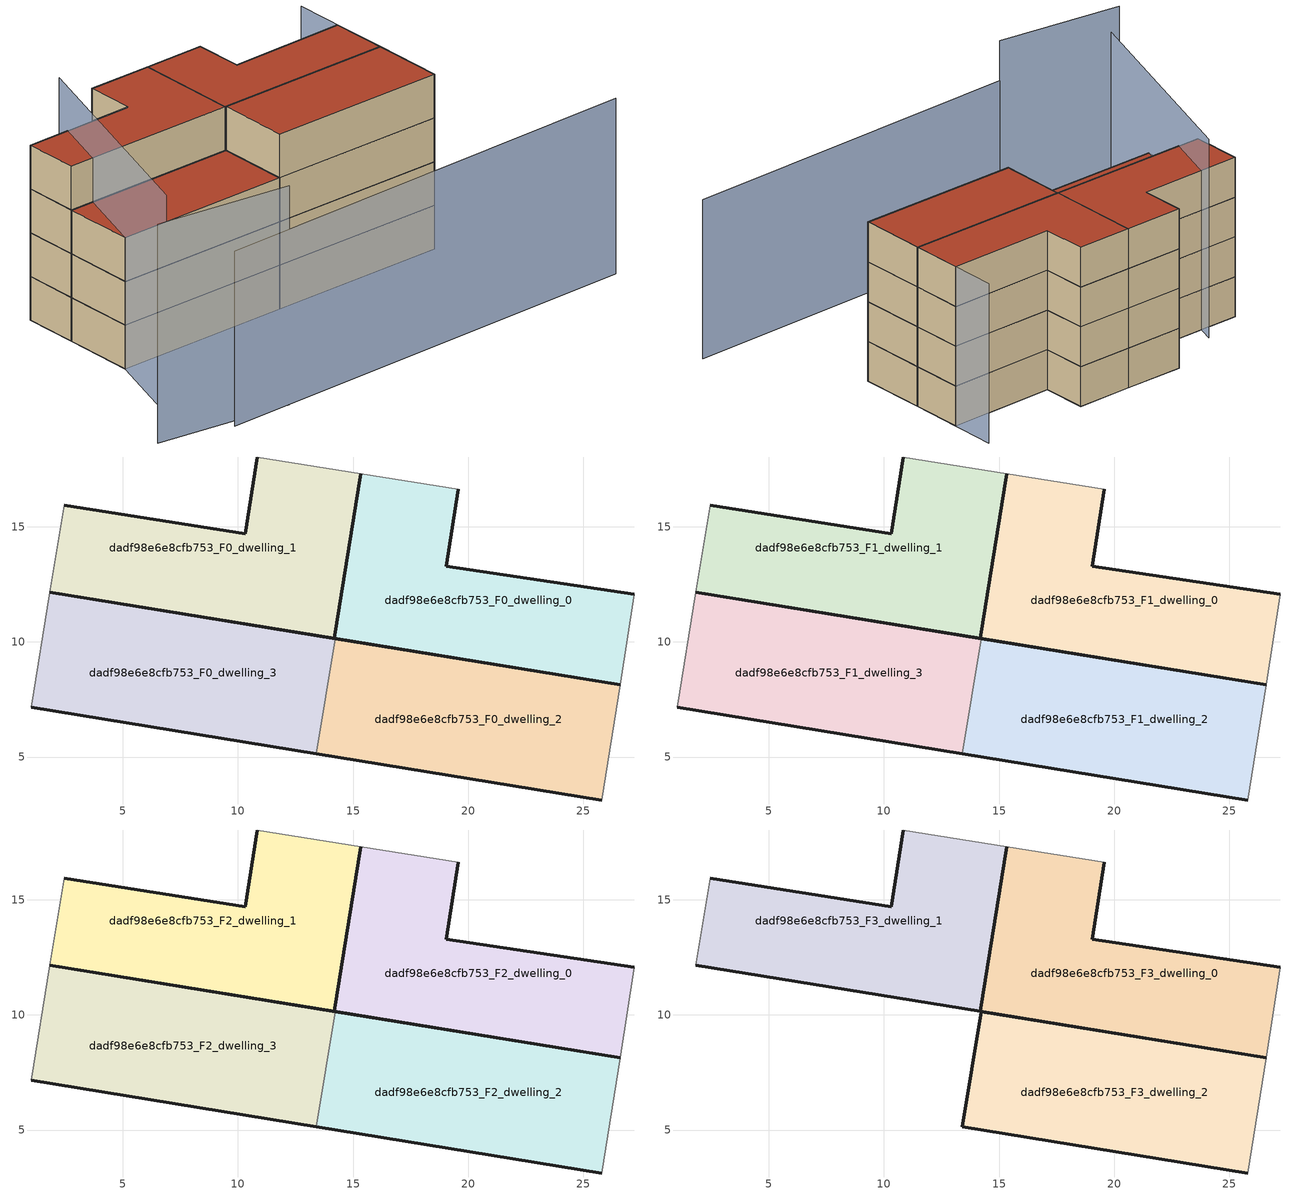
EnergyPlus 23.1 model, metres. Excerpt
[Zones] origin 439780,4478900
dadf98e6e8cfb753_F0_dwelling_0
 floor ground (EU_floor_Construction): 26.59,8.14 27.21,12.06 19.05,13.28 19.56,16.64 15.33,17.31 14.17,10.16 z0
 wall outside (EU_wall_Construction): 26.59,8.14 14.17,10.16 15.33,17.31 / 19.56,16.64 19.05,13.28 27.21,12.06 z0:3
 wall adiabatic (EU_wall_Construction): 27.21,12.06 26.59,8.14 / 15.33,17.31 19.56,16.64 z0:3
dadf98e6e8cfb753_F0_dwelling_1
 floor ground (EU_floor_Construction): 14.17,10.16 15.33,17.31 10.83,18.03 10.31,14.7 2.45,15.94 1.83,12.16 z0
 wall outside (EU_wall_Construction): 2.45,15.94 10.31,14.7 10.83,18.03 / 15.33,17.31 14.17,10.16 1.83,12.16 z0:3
 wall adiabatic (EU_wall_Construction): 1.83,12.16 2.45,15.94 / 10.83,18.03 15.33,17.31 z0:3
dadf98e6e8cfb753_F0_dwelling_2
 floor ground (EU_floor_Construction): 25.81,3.13 26.59,8.14 14.22,10.15 13.41,5.14 z0
 wall outside (EU_wall_Construction): 25.81,3.13 13.41,5.14 / 14.22,10.15 26.59,8.14 z0:3
 wall adiabatic (EU_wall_Construction): 26.59,8.14 25.81,3.13 z0:3
 wall to dadf98e6e8cfb753_F0_dwelling_3 (EU_wall_Construction): 13.41,5.14 14.22,10.15 z0:3
dadf98e6e8cfb753_F0_dwelling_3
 floor ground (EU_floor_Construction): 13.41,5.14 14.22,10.15 1.83,12.16 1.02,7.15 z0
 wall outside (EU_wall_Construction): 13.41,5.14 1.02,7.15 / 1.83,12.16 14.22,10.15 z0:3
 wall adiabatic (EU_wall_Construction): 1.02,7.15 1.83,12.16 z0:3
dadf98e6e8cfb753_F1_dwelling_0
 floor to dadf98e6e8cfb753_F0_dwelling_0 (EU_floor_Construction): 26.59,8.14 27.21,12.06 19.05,13.28 19.56,16.64 15.33,17.31 14.17,10.16 z3
 wall outside (EU_wall_Construction): 26.59,8.14 14.17,10.16 15.33,17.31 / 19.56,16.64 19.05,13.28 27.21,12.06 z3:6
 wall adiabatic (EU_wall_Construction): 27.21,12.06 26.59,8.14 / 15.33,17.31 19.56,16.64 z3:6
dadf98e6e8cfb753_F1_dwelling_1
 floor to dadf98e6e8cfb753_F0_dwelling_1 (EU_floor_Construction): 14.17,10.16 15.33,17.31 10.83,18.03 10.31,14.7 2.45,15.94 1.83,12.16 z3
 wall outside (EU_wall_Construction): 2.45,15.94 10.31,14.7 10.83,18.03 / 15.33,17.31 14.17,10.16 1.83,12.16 z3:6
 wall adiabatic (EU_wall_Construction): 1.83,12.16 2.45,15.94 / 10.83,18.03 15.33,17.31 z3:6
dadf98e6e8cfb753_F1_dwelling_2
 floor to dadf98e6e8cfb753_F0_dwelling_2 (EU_floor_Construction): 25.81,3.13 26.59,8.14 14.22,10.15 13.41,5.14 z3
 wall outside (EU_wall_Construction): 25.81,3.13 13.41,5.14 / 14.22,10.15 26.59,8.14 z3:6
 wall adiabatic (EU_wall_Construction): 26.59,8.14 25.81,3.13 z3:6
 wall to dadf98e6e8cfb753_F1_dwelling_3 (EU_wall_Construction): 13.41,5.14 14.22,10.15 z3:6
dadf98e6e8cfb753_F1_dwelling_3
 floor to dadf98e6e8cfb753_F0_dwelling_3 (EU_floor_Construction): 13.41,5.14 14.22,10.15 1.83,12.16 1.02,7.15 z3
 wall outside (EU_wall_Construction): 13.41,5.14 1.02,7.15 / 1.83,12.16 14.22,10.15 z3:6
 wall adiabatic (EU_wall_Construction): 1.02,7.15 1.83,12.16 z3:6
dadf98e6e8cfb753_F2_dwelling_0
 floor to dadf98e6e8cfb753_F1_dwelling_0 (EU_floor_Construction): 26.59,8.14 27.21,12.06 19.05,13.28 19.56,16.64 15.33,17.31 14.17,10.16 z6
 wall outside (EU_wall_Construction): 26.59,8.14 14.17,10.16 15.33,17.31 / 19.56,16.64 19.05,13.28 27.21,12.06 z6:9
 wall adiabatic (EU_wall_Construction): 27.21,12.06 26.59,8.14 / 15.33,17.31 19.56,16.64 z6:9
dadf98e6e8cfb753_F2_dwelling_1
 floor to dadf98e6e8cfb753_F1_dwelling_1 (EU_floor_Construction): 14.17,10.16 15.33,17.31 10.83,18.03 10.31,14.7 2.45,15.94 1.83,12.16 z6
 wall outside (EU_wall_Construction): 2.45,15.94 10.31,14.7 10.83,18.03 / 15.33,17.31 14.17,10.16 1.83,12.16 z6:9
 wall adiabatic (EU_wall_Construction): 1.83,12.16 2.45,15.94 / 10.83,18.03 15.33,17.31 z6:9
dadf98e6e8cfb753_F2_dwelling_2
 floor to dadf98e6e8cfb753_F1_dwelling_2 (EU_floor_Construction): 25.81,3.13 26.59,8.14 14.22,10.15 13.41,5.14 z6
 wall outside (EU_wall_Construction): 25.81,3.13 13.41,5.14 / 14.22,10.15 26.59,8.14 z6:9
 wall adiabatic (EU_wall_Construction): 26.59,8.14 25.81,3.13 z6:9
 wall to dadf98e6e8cfb753_F2_dwelling_3 (EU_wall_Construction): 13.41,5.14 14.22,10.15 z6:9
dadf98e6e8cfb753_F2_dwelling_3
 floor to dadf98e6e8cfb753_F1_dwelling_3 (EU_floor_Construction): 13.41,5.14 14.22,10.15 1.83,12.16 1.02,7.15 z6
 wall outside (EU_wall_Construction): 13.41,5.14 1.02,7.15 / 1.83,12.16 14.22,10.15 z6:9
 wall adiabatic (EU_wall_Construction): 1.02,7.15 1.83,12.16 z6:9
 roof outside (EU_roof_Construction): 14.22,10.15 13.41,5.14 1.02,7.15 1.83,12.16 z9
dadf98e6e8cfb753_F3_dwelling_0
 floor to dadf98e6e8cfb753_F2_dwelling_0 (EU_floor_Construction): 26.59,8.14 27.21,12.06 19.05,13.28 19.56,16.64 15.33,17.31 14.17,10.16 z9
 wall outside (EU_wall_Construction): 26.59,8.14 14.17,10.16 15.33,17.31 / 19.56,16.64 19.05,13.28 27.21,12.06 z9:12
 wall adiabatic (EU_wall_Construction): 27.21,12.06 26.59,8.14 / 15.33,17.31 19.56,16.64 z9:12
 roof outside (EU_roof_Construction): 27.21,12.06 26.59,8.14 14.17,10.16 15.33,17.31 19.56,16.64 19.05,13.28 z12
dadf98e6e8cfb753_F3_dwelling_1
 floor to dadf98e6e8cfb753_F2_dwelling_1 (EU_floor_Construction): 14.17,10.16 15.33,17.31 10.83,18.03 10.31,14.7 2.45,15.94 1.83,12.16 z9
 wall outside (EU_wall_Construction): 2.45,15.94 10.31,14.7 10.83,18.03 / 15.33,17.31 14.17,10.16 1.83,12.16 z9:12
 wall adiabatic (EU_wall_Construction): 1.83,12.16 2.45,15.94 / 10.83,18.03 15.33,17.31 z9:12
 roof outside (EU_roof_Construction): 15.33,17.31 14.17,10.16 1.83,12.16 2.45,15.94 10.31,14.7 10.83,18.03 z12
dadf98e6e8cfb753_F3_dwelling_2
 floor to dadf98e6e8cfb753_F2_dwelling_2 (EU_floor_Construction): 25.81,3.13 26.59,8.14 14.22,10.15 13.41,5.14 z9
 wall outside (EU_wall_Construction): 25.81,3.13 13.41,5.14 14.22,10.15 26.59,8.14 z9:12
 wall adiabatic (EU_wall_Construction): 26.59,8.14 25.81,3.13 z9:12
 roof outside (EU_roof_Construction): 26.59,8.14 25.81,3.13 13.41,5.14 14.22,10.15 z12
shading: -0.71,-3.01 30.36,-7.54 / 25.76,3.13 27.75,15.4 z0:12; -5.49,-0.85 3.72,-3.66 / 6.08,16.64 -2.11,1.29 z0:15
[Building]
EU S2 Campaign: North Axis=0; Terrain=City; Solar Distribution=FullExterior
[Site:Location]
Madrid: Latitude=40.5; Longitude=-3.5; Time Zone=1; Elevation=609
[SizingPeriod:WeatherFileDays]
AnnualSizingPeriod: Begin Month=1; Begin Day of Month=1; End Month=12; End Day of Month=31; Day of Week for Start Day=Monday; Use Weather File Daylight Saving Period=No; Use Weather File Rain and Snow Indicators=No
[MATERIAL]
EU_InternalMass_Material: Roughness=MediumRough; Thickness=0.1; Conductivity=1; Density=1800; Specific Heat=900; Thermal Absorptance=0.9; Solar Absorptance=0.7; Visible Absorptance=0.7
[MATERIAL:NOMASS] Roughness=MediumRough; Thermal Absorptance=0.9; Solar Absorptance=0.7; Visible Absorptance=0.7
Name | Thermal Resistance
EU_wall_NoMass | 0.459673
EU_roof_NoMass | 0.495815
EU_floor_NoMass | 0.788942
[CONSTRUCTION]
EU_wall_Construction: EU_wall_NoMass
EU_roof_Construction: EU_roof_NoMass
EU_floor_Construction: EU_floor_NoMass
EU_InternalMass_Construction: EU_InternalMass_Material
[ZONE] Type=1; Multiplier=1; Ceiling Height=autocalculate; Floor Area=autocalculate; Part of Total Floor Area=Yes
Name | Volume
dadf98e6e8cfb753_F0_dwelling_0 | 190.776
dadf98e6e8cfb753_F1_dwelling_0; dadf98e6e8cfb753_F2_dwelling_0; dadf98e6e8cfb753_F3_dwelling_0; dadf98e6e8cfb753_F0_dwelling_1; dadf98e6e8cfb753_F1_dwelling_1; dadf98e6e8cfb753_F2_dwelling_1; dadf98e6e8cfb753_F3_dwelling_1 | 190.775
dadf98e6e8cfb753_F0_dwelling_2; dadf98e6e8cfb753_F1_dwelling_2; dadf98e6e8cfb753_F2_dwelling_2; dadf98e6e8cfb753_F3_dwelling_2 | 190.804
dadf98e6e8cfb753_F0_dwelling_3; dadf98e6e8cfb753_F1_dwelling_3; dadf98e6e8cfb753_F2_dwelling_3 | 190.798
[INTERNALMASS] Construction=EU_InternalMass_Construction
Name | Zone or ZoneList | Surface Area
dadf98e6e8cfb753_F0_dwelling_0_EU_InternalMass | dadf98e6e8cfb753_F0_dwelling_0 | 63.592
dadf98e6e8cfb753_F0_dwelling_1_EU_InternalMass | dadf98e6e8cfb753_F0_dwelling_1 | 63.5924
dadf98e6e8cfb753_F0_dwelling_2_EU_InternalMass | dadf98e6e8cfb753_F0_dwelling_2 | 63.6003
dadf98e6e8cfb753_F0_dwelling_3_EU_InternalMass | dadf98e6e8cfb753_F0_dwelling_3 | 63.5989
dadf98e6e8cfb753_F1_dwelling_0_EU_InternalMass | dadf98e6e8cfb753_F1_dwelling_0 | 63.592
dadf98e6e8cfb753_F1_dwelling_1_EU_InternalMass | dadf98e6e8cfb753_F1_dwelling_1 | 63.5924
dadf98e6e8cfb753_F1_dwelling_2_EU_InternalMass | dadf98e6e8cfb753_F1_dwelling_2 | 63.6003
dadf98e6e8cfb753_F1_dwelling_3_EU_InternalMass | dadf98e6e8cfb753_F1_dwelling_3 | 63.5989
dadf98e6e8cfb753_F2_dwelling_0_EU_InternalMass | dadf98e6e8cfb753_F2_dwelling_0 | 63.592
dadf98e6e8cfb753_F2_dwelling_1_EU_InternalMass | dadf98e6e8cfb753_F2_dwelling_1 | 63.5924
dadf98e6e8cfb753_F2_dwelling_2_EU_InternalMass | dadf98e6e8cfb753_F2_dwelling_2 | 63.6003
dadf98e6e8cfb753_F2_dwelling_3_EU_InternalMass | dadf98e6e8cfb753_F2_dwelling_3 | 63.5989
dadf98e6e8cfb753_F3_dwelling_0_EU_InternalMass | dadf98e6e8cfb753_F3_dwelling_0 | 84.7969
dadf98e6e8cfb753_F3_dwelling_1_EU_InternalMass | dadf98e6e8cfb753_F3_dwelling_1 | 84.7965
dadf98e6e8cfb753_F3_dwelling_2_EU_InternalMass | dadf98e6e8cfb753_F3_dwelling_2 | 84.796
[OTHEREQUIPMENT] Fuel Type=Electricity; Design Level Calculation Method=Watts/Area; Power per Zone Floor Area=1; Fraction Latent=0; Fraction Radiant=0; Fraction Lost=0; Carbon Dioxide Generation Rate=0; EndUse Subcategory=EU_Step8_InternalGains
Name | Zone or ZoneList or Space or SpaceList | Schedule
EU_Step8_InternalGain_dadf98e6e8cfb753_F0_dwelling_0_f000 | dadf98e6e8cfb753_F0_dwelling_0 | EU_Step8_GainSchedule_dadf98e6e8cfb753_F0_dwelling_0_f000
EU_Step8_InternalGain_dadf98e6e8cfb753_F0_dwelling_1_f000 | dadf98e6e8cfb753_F0_dwelling_1 | EU_Step8_GainSchedule_dadf98e6e8cfb753_F0_dwelling_1_f000
EU_Step8_InternalGain_dadf98e6e8cfb753_F0_dwelling_2_f000 | dadf98e6e8cfb753_F0_dwelling_2 | EU_Step8_GainSchedule_dadf98e6e8cfb753_F0_dwelling_2_f000
EU_Step8_InternalGain_dadf98e6e8cfb753_F0_dwelling_3_f000 | dadf98e6e8cfb753_F0_dwelling_3 | EU_Step8_GainSchedule_dadf98e6e8cfb753_F0_dwelling_3_f000
EU_Step8_InternalGain_dadf98e6e8cfb753_F1_dwelling_0_f000 | dadf98e6e8cfb753_F1_dwelling_0 | EU_Step8_GainSchedule_dadf98e6e8cfb753_F1_dwelling_0_f000
EU_Step8_InternalGain_dadf98e6e8cfb753_F1_dwelling_1_f000 | dadf98e6e8cfb753_F1_dwelling_1 | EU_Step8_GainSchedule_dadf98e6e8cfb753_F1_dwelling_1_f000
EU_Step8_InternalGain_dadf98e6e8cfb753_F1_dwelling_2_f000 | dadf98e6e8cfb753_F1_dwelling_2 | EU_Step8_GainSchedule_dadf98e6e8cfb753_F1_dwelling_2_f000
EU_Step8_InternalGain_dadf98e6e8cfb753_F1_dwelling_3_f000 | dadf98e6e8cfb753_F1_dwelling_3 | EU_Step8_GainSchedule_dadf98e6e8cfb753_F1_dwelling_3_f000
EU_Step8_InternalGain_dadf98e6e8cfb753_F2_dwelling_0_f000 | dadf98e6e8cfb753_F2_dwelling_0 | EU_Step8_GainSchedule_dadf98e6e8cfb753_F2_dwelling_0_f000
EU_Step8_InternalGain_dadf98e6e8cfb753_F2_dwelling_1_f000 | dadf98e6e8cfb753_F2_dwelling_1 | EU_Step8_GainSchedule_dadf98e6e8cfb753_F2_dwelling_1_f000
EU_Step8_InternalGain_dadf98e6e8cfb753_F2_dwelling_2_f000 | dadf98e6e8cfb753_F2_dwelling_2 | EU_Step8_GainSchedule_dadf98e6e8cfb753_F2_dwelling_2_f000
EU_Step8_InternalGain_dadf98e6e8cfb753_F2_dwelling_3_f000 | dadf98e6e8cfb753_F2_dwelling_3 | EU_Step8_GainSchedule_dadf98e6e8cfb753_F2_dwelling_3_f000
EU_Step8_InternalGain_dadf98e6e8cfb753_F3_dwelling_0_f000 | dadf98e6e8cfb753_F3_dwelling_0 | EU_Step8_GainSchedule_dadf98e6e8cfb753_F3_dwelling_0_f000
EU_Step8_InternalGain_dadf98e6e8cfb753_F3_dwelling_1_f000 | dadf98e6e8cfb753_F3_dwelling_1 | EU_Step8_GainSchedule_dadf98e6e8cfb753_F3_dwelling_1_f000
EU_Step8_InternalGain_dadf98e6e8cfb753_F3_dwelling_2_f000 | dadf98e6e8cfb753_F3_dwelling_2 | EU_Step8_GainSchedule_dadf98e6e8cfb753_F3_dwelling_2_f000
[ZONEVENTILATION:DESIGNFLOWRATE] Schedule=EU_AlwaysOn; Design Flow Rate Calculation Method=AirChanges/Hour; Air Changes per Hour=0.719161; Ventilation Type=Natural; Fan Pressure Rise=0; Fan Total Efficiency=1; Constant Term Coefficient=1; Temperature Term Coefficient=0; Velocity Term Coefficient=0; Velocity Squared Term Coefficient=0; Minimum Indoor Temperature=-100; Maximum Indoor Temperature=100; Delta Temperature=-100; Minimum Outdoor Temperature=-100; Maximum Outdoor Temperature=100; Maximum Wind Speed=40
Name | Zone or ZoneList or Space or SpaceList
EU_ConstantAir_dadf98e6e8cfb753_F0_dwelling_0 | dadf98e6e8cfb753_F0_dwelling_0
EU_ConstantAir_dadf98e6e8cfb753_F0_dwelling_1 | dadf98e6e8cfb753_F0_dwelling_1
EU_ConstantAir_dadf98e6e8cfb753_F0_dwelling_2 | dadf98e6e8cfb753_F0_dwelling_2
EU_ConstantAir_dadf98e6e8cfb753_F0_dwelling_3 | dadf98e6e8cfb753_F0_dwelling_3
EU_ConstantAir_dadf98e6e8cfb753_F1_dwelling_0 | dadf98e6e8cfb753_F1_dwelling_0
EU_ConstantAir_dadf98e6e8cfb753_F1_dwelling_1 | dadf98e6e8cfb753_F1_dwelling_1
EU_ConstantAir_dadf98e6e8cfb753_F1_dwelling_2 | dadf98e6e8cfb753_F1_dwelling_2
EU_ConstantAir_dadf98e6e8cfb753_F1_dwelling_3 | dadf98e6e8cfb753_F1_dwelling_3
EU_ConstantAir_dadf98e6e8cfb753_F2_dwelling_0 | dadf98e6e8cfb753_F2_dwelling_0
EU_ConstantAir_dadf98e6e8cfb753_F2_dwelling_1 | dadf98e6e8cfb753_F2_dwelling_1
EU_ConstantAir_dadf98e6e8cfb753_F2_dwelling_2 | dadf98e6e8cfb753_F2_dwelling_2
EU_ConstantAir_dadf98e6e8cfb753_F2_dwelling_3 | dadf98e6e8cfb753_F2_dwelling_3
EU_ConstantAir_dadf98e6e8cfb753_F3_dwelling_0 | dadf98e6e8cfb753_F3_dwelling_0
EU_ConstantAir_dadf98e6e8cfb753_F3_dwelling_1 | dadf98e6e8cfb753_F3_dwelling_1
EU_ConstantAir_dadf98e6e8cfb753_F3_dwelling_2 | dadf98e6e8cfb753_F3_dwelling_2
[HVACTEMPLATE:THERMOSTAT] Constant Heating Setpoint=20; Constant Cooling Setpoint=50
EU_HeatOnly_dadf98e6e8cfb753_F0_dwelling_0; EU_HeatOnly_dadf98e6e8cfb753_F0_dwelling_1; EU_HeatOnly_dadf98e6e8cfb753_F0_dwelling_2; EU_HeatOnly_dadf98e6e8cfb753_F0_dwelling_3; EU_HeatOnly_dadf98e6e8cfb753_F1_dwelling_0; EU_HeatOnly_dadf98e6e8cfb753_F1_dwelling_1; EU_HeatOnly_dadf98e6e8cfb753_F1_dwelling_2; EU_HeatOnly_dadf98e6e8cfb753_F1_dwelling_3; EU_HeatOnly_dadf98e6e8cfb753_F2_dwelling_0; EU_HeatOnly_dadf98e6e8cfb753_F2_dwelling_1; EU_HeatOnly_dadf98e6e8cfb753_F2_dwelling_2; EU_HeatOnly_dadf98e6e8cfb753_F2_dwelling_3; EU_HeatOnly_dadf98e6e8cfb753_F3_dwelling_0; EU_HeatOnly_dadf98e6e8cfb753_F3_dwelling_1; EU_HeatOnly_dadf98e6e8cfb753_F3_dwelling_2
[HVACTEMPLATE:ZONE:IDEALLOADSAIRSYSTEM] System Availability Schedule=EU_AlwaysOn; Maximum Heating Supply Air Temperature=50; Minimum Cooling Supply Air Temperature=13; Maximum Heating Supply Air Humidity Ratio=0.0156; Minimum Cooling Supply Air Humidity Ratio=0.0077; Heating Limit=NoLimit; Cooling Limit=NoLimit; Heating Availability Schedule=EU_AlwaysOn; Cooling Availability Schedule=EU_CoolingOff; Dehumidification Control Type=ConstantSensibleHeatRatio; Cooling Sensible Heat Ratio=0.7; Dehumidification Setpoint=60; Humidification Control Type=None; Humidification Setpoint=30; Outdoor Air Method=None; Outdoor Air Flow Rate per Person=0.00944; Outdoor Air Flow Rate per Zone Floor Area=0; Outdoor Air Flow Rate per Zone=0; Demand Controlled Ventilation Type=None; Outdoor Air Economizer Type=NoEconomizer; Heat Recovery Type=None; Sensible Heat Recovery Effectiveness=0.7; Latent Heat Recovery Effectiveness=0.65
Name | Template Thermostat
dadf98e6e8cfb753_F0_dwelling_0 | EU_HeatOnly_dadf98e6e8cfb753_F0_dwelling_0
dadf98e6e8cfb753_F0_dwelling_1 | EU_HeatOnly_dadf98e6e8cfb753_F0_dwelling_1
dadf98e6e8cfb753_F0_dwelling_2 | EU_HeatOnly_dadf98e6e8cfb753_F0_dwelling_2
dadf98e6e8cfb753_F0_dwelling_3 | EU_HeatOnly_dadf98e6e8cfb753_F0_dwelling_3
dadf98e6e8cfb753_F1_dwelling_0 | EU_HeatOnly_dadf98e6e8cfb753_F1_dwelling_0
dadf98e6e8cfb753_F1_dwelling_1 | EU_HeatOnly_dadf98e6e8cfb753_F1_dwelling_1
dadf98e6e8cfb753_F1_dwelling_2 | EU_HeatOnly_dadf98e6e8cfb753_F1_dwelling_2
dadf98e6e8cfb753_F1_dwelling_3 | EU_HeatOnly_dadf98e6e8cfb753_F1_dwelling_3
dadf98e6e8cfb753_F2_dwelling_0 | EU_HeatOnly_dadf98e6e8cfb753_F2_dwelling_0
dadf98e6e8cfb753_F2_dwelling_1 | EU_HeatOnly_dadf98e6e8cfb753_F2_dwelling_1
dadf98e6e8cfb753_F2_dwelling_2 | EU_HeatOnly_dadf98e6e8cfb753_F2_dwelling_2
dadf98e6e8cfb753_F2_dwelling_3 | EU_HeatOnly_dadf98e6e8cfb753_F2_dwelling_3
dadf98e6e8cfb753_F3_dwelling_0 | EU_HeatOnly_dadf98e6e8cfb753_F3_dwelling_0
dadf98e6e8cfb753_F3_dwelling_1 | EU_HeatOnly_dadf98e6e8cfb753_F3_dwelling_1
dadf98e6e8cfb753_F3_dwelling_2 | EU_HeatOnly_dadf98e6e8cfb753_F3_dwelling_2
[SIZING:ZONE] Zone Cooling Design Supply Air Temperature Input Method=SupplyAirTemperature; Zone Cooling Design Supply Air Temperature=13; Zone Heating Design Supply Air Temperature Input Method=SupplyAirTemperature; Zone Heating Design Supply Air Temperature=50; Zone Cooling Design Supply Air Humidity Ratio=0.008; Zone Heating Design Supply Air Humidity Ratio=0.008; Cooling Design Air Flow Method=DesignDay; Cooling Design Air Flow Rate=0; Cooling Minimum Air Flow per Zone Floor Area=0.000762; Cooling Minimum Air Flow=0; Cooling Minimum Air Flow Fraction=0.2; Heating Design Air Flow Method=DesignDay; Heating Design Air Flow Rate=0; Heating Maximum Air Flow per Zone Floor Area=0.002032; Heating Maximum Air Flow=0.141576; Heating Maximum Air Flow Fraction=0.3; Account for Dedicated Outdoor Air System=No; Dedicated Outdoor Air System Control Strategy=NeutralSupplyAir; Dedicated Outdoor Air Low Setpoint Temperature for Design=autosize; Dedicated Outdoor Air High Setpoint Temperature for Design=autosize; Zone Load Sizing Method=Sensible Load Only No Latent Load; Zone Latent Cooling Design Supply Air Humidity Ratio Input Method=HumidityRatioDifference; Zone Cooling Design Supply Air Humidity Ratio Difference=0.005; Zone Latent Heating Design Supply Air Humidity Ratio Input Method=HumidityRatioDifference; Zone Humidification Design Supply Air Humidity Ratio Difference=0.005
dadf98e6e8cfb753_F0_dwelling_0; dadf98e6e8cfb753_F0_dwelling_1; dadf98e6e8cfb753_F0_dwelling_2; dadf98e6e8cfb753_F0_dwelling_3; dadf98e6e8cfb753_F1_dwelling_0; dadf98e6e8cfb753_F1_dwelling_1; dadf98e6e8cfb753_F1_dwelling_2; dadf98e6e8cfb753_F1_dwelling_3; dadf98e6e8cfb753_F2_dwelling_0; dadf98e6e8cfb753_F2_dwelling_1; dadf98e6e8cfb753_F2_dwelling_2; dadf98e6e8cfb753_F2_dwelling_3; dadf98e6e8cfb753_F3_dwelling_0; dadf98e6e8cfb753_F3_dwelling_1; dadf98e6e8cfb753_F3_dwelling_2
[SCHEDULE:CONSTANT]
Name | Hourly Value
EU_AlwaysOn | 1
EU_CoolingOff | 0
[SCHEDULE:FILE] Column Number=1; Rows to Skip at Top=0; Number of Hours of Data=8760; Column Separator=Comma; Interpolate to Timestep=No; Minutes per Item=60; Adjust Schedule for Daylight Savings=Yes
Name | File
EU_Step8_GainSchedule_dadf98e6e8cfb753_F0_dwelling_0_f000 | ../../schedules/dadf98e6e8cfb753/dadf98e6e8cfb753_F0_dwelling_0_f000_gain.csv
EU_Step8_GainSchedule_dadf98e6e8cfb753_F0_dwelling_1_f000 | ../../schedules/dadf98e6e8cfb753/dadf98e6e8cfb753_F0_dwelling_1_f000_gain.csv
EU_Step8_GainSchedule_dadf98e6e8cfb753_F0_dwelling_2_f000 | ../../schedules/dadf98e6e8cfb753/dadf98e6e8cfb753_F0_dwelling_2_f000_gain.csv
EU_Step8_GainSchedule_dadf98e6e8cfb753_F0_dwelling_3_f000 | ../../schedules/dadf98e6e8cfb753/dadf98e6e8cfb753_F0_dwelling_3_f000_gain.csv
EU_Step8_GainSchedule_dadf98e6e8cfb753_F1_dwelling_0_f000 | ../../schedules/dadf98e6e8cfb753/dadf98e6e8cfb753_F1_dwelling_0_f000_gain.csv
EU_Step8_GainSchedule_dadf98e6e8cfb753_F1_dwelling_1_f000 | ../../schedules/dadf98e6e8cfb753/dadf98e6e8cfb753_F1_dwelling_1_f000_gain.csv
EU_Step8_GainSchedule_dadf98e6e8cfb753_F1_dwelling_2_f000 | ../../schedules/dadf98e6e8cfb753/dadf98e6e8cfb753_F1_dwelling_2_f000_gain.csv
EU_Step8_GainSchedule_dadf98e6e8cfb753_F1_dwelling_3_f000 | ../../schedules/dadf98e6e8cfb753/dadf98e6e8cfb753_F1_dwelling_3_f000_gain.csv
EU_Step8_GainSchedule_dadf98e6e8cfb753_F2_dwelling_0_f000 | ../../schedules/dadf98e6e8cfb753/dadf98e6e8cfb753_F2_dwelling_0_f000_gain.csv
EU_Step8_GainSchedule_dadf98e6e8cfb753_F2_dwelling_1_f000 | ../../schedules/dadf98e6e8cfb753/dadf98e6e8cfb753_F2_dwelling_1_f000_gain.csv
EU_Step8_GainSchedule_dadf98e6e8cfb753_F2_dwelling_2_f000 | ../../schedules/dadf98e6e8cfb753/dadf98e6e8cfb753_F2_dwelling_2_f000_gain.csv
EU_Step8_GainSchedule_dadf98e6e8cfb753_F2_dwelling_3_f000 | ../../schedules/dadf98e6e8cfb753/dadf98e6e8cfb753_F2_dwelling_3_f000_gain.csv
EU_Step8_GainSchedule_dadf98e6e8cfb753_F3_dwelling_0_f000 | ../../schedules/dadf98e6e8cfb753/dadf98e6e8cfb753_F3_dwelling_0_f000_gain.csv
EU_Step8_GainSchedule_dadf98e6e8cfb753_F3_dwelling_1_f000 | ../../schedules/dadf98e6e8cfb753/dadf98e6e8cfb753_F3_dwelling_1_f000_gain.csv
EU_Step8_GainSchedule_dadf98e6e8cfb753_F3_dwelling_2_f000 | ../../schedules/dadf98e6e8cfb753/dadf98e6e8cfb753_F3_dwelling_2_f000_gain.csv
